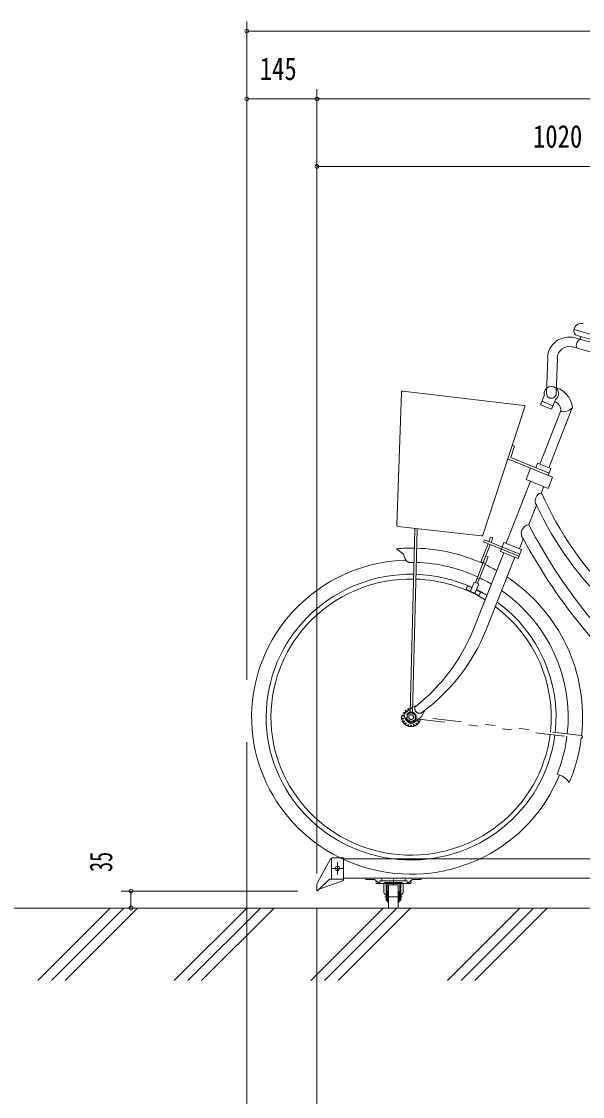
# Model space of a CAD drawing. Units: millimetres, scale not verified. Extents: x -5740 to 5740, y -4020 to 4020.
# Drawn here: x 2554 to 3715, y -2591 to -366 of the extents above; entities that cross this region are included whole.
import ezdxf
from ezdxf.enums import TextEntityAlignment as Align

# ---------------------------------------------------------------- set-up
doc = ezdxf.new("R2010")
doc.units = ezdxf.units.MM
doc.header["$LTSCALE"] = 10
doc.linetypes.add('USER4', pattern=[24, 12, -5, 2, -5])
doc.linetypes.add('USER5', pattern=[25, 6, -5, 2, -5, 2, -5])
for name, color, linetype, lineweight in [('0-0_0', 7, 'Continuous', 18), ('0-3_2-03BODL', 2, 'Continuous', 18), ('0-7_2-63HATCH', 7, 'Continuous', 18), ('0-E_2-F', 3, 'Continuous', 18)]:
    doc.layers.add(name, color=color, linetype=linetype, lineweight=lineweight)
doc.styles.add('ＭＳ ゴシック', font='')
doc.styles.get('ＭＳ ゴシック').set_extended_font_data('MS Gothic')

# ---------------------------------------------------------------- blocks, each defined once
blk = doc.blocks.new('jr')
at = {"layer": '0-3_2-03BODL', "color": 6}
for p, q in [((16903.97, 6865.48), (16937.12, 6875.06)), ((16930.01, 6873.01), (16931.34, 6868.26)), ((16978.5, 6828.66), (16980.98, 6754.97)), ((17000.67, 6755.65), (16998.18, 6829.35)), ((16990.37, 6722.81), (16982.43, 6742.97)), ((17013.23, 6732.1), (17005.29, 6752.25)), ((17048, 6730.66), (17298.39, 6760)), ((17310.81, 6482.63), (17301.13, 6757.6)), ((16996.45, 6601.59), (16947.72, 6725.31)), ((16987.63, 6729.77), (17010.48, 6739.06)), ((16990.37, 6722.81), (17013.23, 6732.1)), ((17045.95, 6727.39), (17132.99, 6462.23)), ((16971.86, 6717.89), (17014.74, 6609.02)), ((17067.3, 6646.53), (17071.88, 6648.39)), ((17075.1, 6622.77), (17067.3, 6646.53)), ((17081.24, 6619.88), (16988.22, 6582.1)), ((17019.31, 6610.88), (16991.88, 6599.74)), ((16995.54, 6590.45), (17075.1, 6622.77)), ((17022.97, 6601.59), (17019.31, 6610.88)), ((16991.88, 6599.74), (16997.37, 6585.81)), ((17043.09, 6577.45), (17033.94, 6600.66)), ((16988.22, 6582.1), (16997.37, 6558.88)), ((16997.37, 6558.88), (17043.09, 6577.45)), ((17033.94, 6573.74), (17084.59, 6445.16)), ((17011.42, 6550.14), (17006.51, 6562.6)), ((17037.5, 6483.94), (17021.69, 6524.07)), ((17135.6, 6460.53), (17308.62, 6480.05)), ((17057.16, 6434.02), (17049.02, 6454.69)), ((17278.62, 6095.64), (17269.03, 6473.28)), ((17273.96, 6473.41), (17283.55, 6095.77)), ((17089.17, 6447.02), (17052.59, 6432.16)), ((17052.59, 6432.16), (17059.9, 6413.6)), ((17096.48, 6428.45), (17089.17, 6447.02)), ((17117.51, 6442.38), (17148.31, 6364.18)), ((17136.71, 6407.1), (17122.08, 6444.23)), ((17296.84, 6422.49), (17311.34, 6434.06)), ((17059.9, 6413.6), (17096.48, 6428.45)), ((17126.53, 6264.67), (17066.76, 6416.38)), ((17089.62, 6425.66), (17151.91, 6267.54)), ((17122.08, 6417.31), (17126.65, 6419.17)), ((17143.68, 6362.48), (17122.08, 6417.31)), ((17136.71, 6407.1), (17127.57, 6403.38)), ((17140.37, 6370.88), (17144.94, 6372.74)), ((17149.33, 6341.38), (17141.4, 6361.52))]:
    blk.add_line(p, q, dxfattribs=at)
at = {"layer": '0-3_2-03BODL', "color": 6, "linetype": 'USER5'}
for p, q in [((17259.71, 6086.55), (17253.12, 6099.07)), ((17279.32, 6105.54), (17265.89, 6111.59)), ((16928.31, 6047.12), (17271.09, 6086.84)), ((17271.64, 6081.87), (16928.87, 6042.22)), ((17272.97, 6090.42), (17281.34, 6095.32)), ((17272.97, 6080.6), (17272.97, 6090.42)), ((17281.35, 6075.69), (17272.97, 6080.6)), ((17281.34, 6095.32), (17289.71, 6090.42)), ((17289.72, 6080.6), (17281.35, 6075.69)), ((17289.71, 6090.42), (17289.72, 6080.6))]:
    blk.add_line(p, q, dxfattribs=at)
at = {"layer": '0-3_2-03BODL', "color": 6}
for points in [[(16891.12, 6874.76), (16891.8, 6872.36), (16943.89, 6887.42), (16943.22, 6889.83)], [(17115.68, 6447.02), (17112.02, 6456.3), (17116.6, 6458.16), (17120.25, 6448.88)], [(17058.08, 6418.24), (17131.23, 6447.95), (17129.4, 6452.59), (17056.25, 6422.88)], [(17158.2, 6345.8), (17150.62, 6365.02), (17141.35, 6361.63)], [(17140.46, 6336.97), (17137.71, 6343.95), (17146.58, 6348.37)], [(17155.44, 6352.79), (17164.31, 6357.2), (17167.06, 6350.22), (17140.46, 6336.97)]]:
    blk.add_lwpolyline(points, dxfattribs=at)
for centre, major_axis, ratio, start_param, end_param in [((16929.01, 6885.72), (15, 0), 0.984808, 0.2774092, 1.8482056), ((16934.42, 6884.68), (10, 0), 0.984808, 4.9897756, 6.5605719), ((17195.25, 5917.85), (1000, 0), 0.984808, 1.8262973, 1.8897016), ((16923.13, 6854.53), (16.07, 0), 0.984808, 5.9589928, 7.308371), ((16953.89, 6827.81), (45, 0), 0.984808, 0.0341793, 1.8262899), ((16953.89, 6827.81), (25, 0), 0.984808, 0.0341857, 1.8262963), ((17195.25, 5917.85), (980, 0), 0.984808, 1.8262971, 1.8890084), ((16996.76, 6720.83), (50, 0), 0.984808, 1.7439109, 3.0519336), ((16990.83, 6755.31), (15, 0), 0.984808, 6.0780138, 10.3909773), ((16990.83, 6755.31), (10, 0), 0.984808, 3.1757647, 6.3173574), ((17298.68, 6757.51), (2.5, 0), 0.984808, 0.0357133, 1.6857258), ((16965.91, 6742.15), (25, 0), 0.984808, 3.8807378, 4.9560927), ((16991.41, 6720.31), (20, 0), 0.984808, 1.9538691, 3.2631159), ((17048.28, 6728.18), (2.5, 0), 0.984808, 1.6857258, 3.4633433), ((16352.02, 6862.05), (-503.49, 533.52), 0.961191, 2.7721569, 3.5274334), ((17007.01, 6533.22), (17.5, 0), 0.984808, 5.7323831, 7.5950284), ((16352.02, 6862.05), (-507.77, 557.76), 0.959163, 2.788533, 3.520575), ((15773.39, 7235.63), (-1115.8, 970.31), 0.865375, 2.9788675, 3.3478818), ((17035.29, 6466.08), (18, 0), 0.984808, 5.5981114, 7.7292559), ((17271.5, 6473.35), (2.5, 0), 0.984808, 0.0258311, 3.1674235), ((17308.35, 6482.54), (2.5, 0), 0.984808, 4.8230993, 6.3188562), ((15773.39, 7235.63), (-1129.17, 992.53), 0.861271, 2.9848121, 3.3405282), ((17135.33, 6463.02), (2.5, 0), 0.984808, 3.4632804, 4.8230993), ((17281.34, 6085.51), (355.2, 0), 0.984808, 1.6036118, 1.9989679), ((17281.34, 6085.51), (355.2, 0), 0.984808, 1.4862354, 1.5895351), ((17281.34, 6085.51), (330.2, 0), 0.984808, 3.5186118, 7.8245809), ((17267.88, 6428.4), (30, 0), 0.984808, 5.4040806, 6.0849825), ((17281.34, 6085.51), (355.2, 0), 0.984808, 2.0158843, 2.0929633), ((17281.34, 6085.51), (325.2, 0), 0.984808, 1.6042627, 2.0075732), ((17281.34, 6085.51), (325.2, 0), 0.984808, 1.5554211, 1.5888872), ((17281.34, 6085.51), (-355.18, 1.26), 0.984788, 5.3089309, 6.3967708), ((17281.34, 6085.51), (300.2, 0), 0.984808, 3.2669578, 7.8714325), ((17281.34, 6085.51), (290.2, 0), 0.984808, 3.267249, 7.8711438), ((17281.34, 6085.51), (325.2, 0), 0.984808, 2.0228198, 2.1071202), ((17281.34, 6085.51), (290.2, 0), 0.984808, 1.6051881, 2.1273952), ((17281.34, 6085.51), (300.2, 0), 0.984808, 1.6049032, 2.0049144), ((17281.34, 6085.51), (325.2, 0), 0.984808, 2.1847834, 3.2509132), ((17281.34, 6085.51), (300.2, 0), 0.984808, 2.0379628, 2.121112), ((17281.34, 6085.51), (300.2, 0), 0.984808, 2.2055642, 3.2502629), ((17281.34, 6085.51), (290.2, 0), 0.984808, 2.2149166, 3.2499714), ((17497.92, 6410.96), (400, 0), 0.984808, 3.5220993, 4.077), ((17523.3, 6413.84), (400, 0), 0.984808, 3.5220993, 4.0368435), ((17281.34, 6085.51), (355.2, 0), 0.984808, 3.2656494, 3.5396932), ((17281.34, 6085.51), (325.2, 0), 0.984808, 3.2663082, 3.5201916), ((16987.58, 5928.62), (40, 0), 0.984808, 1.7826409, 2.5709851)]:
    blk.add_ellipse(centre, major_axis=major_axis, ratio=ratio, start_param=start_param, end_param=end_param, dxfattribs=at)
at = {"layer": '0-3_2-03BODL', "color": 6, "linetype": 'USER5'}
for centre, major_axis, ratio, start_param, end_param in [((17263.75, 6103.14), (-9.98, 1.07), 0.972417, 1.3475038, 3.5958137), ((17281.34, 6085.51), (20, 0), 0.984808, 3.3803232, 7.7544159), ((17545.91, 6392.03), (394.04, -27.55), 0.984808, 4.0402389, 4.0499119), ((17541.09, 6396.23), (394.04, -27.55), 0.984808, 4.0661926, 4.1101188), ((17521.35, 6390.44), (404.01, -28.25), 0.984808, 4.0786895, 4.0850372), ((17515.57, 6395.13), (404.01, -28.25), 0.984808, 4.1035187, 4.1590675), ((17275.54, 6090.92), (19.95, -1.4), 0.984808, 4.9649373, 6.4125103), ((16928.59, 6044.67), (2.5, 0), 0.984808, 1.684268, 4.8258604)]:
    blk.add_ellipse(centre, major_axis=major_axis, ratio=ratio, start_param=start_param, end_param=end_param, dxfattribs=at)
for centre, major_axis in [((17287.24, 6101.95), (1, 0)), ((17292.42, 6098.91), (1, 0)), ((17266.42, 6076.76), (1, 0)), ((17281.34, 6085.51), (10.5, 0)), ((17281.34, 6085.51), (5, 0)), ((17296.27, 6094.26), (1, 0)), ((17296.27, 6076.76), (1, 0)), ((17298.31, 6088.55), (1, 0)), ((17298.32, 6082.47), (1, 0)), ((17270.27, 6072.1), (1, 0)), ((17275.45, 6069.06), (1, 0)), ((17281.34, 6068.01), (1, 0)), ((17287.24, 6069.06), (1, 0)), ((17292.42, 6072.1), (1, 0))]:
    blk.add_ellipse(centre, major_axis=major_axis, ratio=0.984808, dxfattribs=at)
blk = doc.blocks.new('ccrr')
at = {"layer": '0-3_2-03BODL', "color": 7}
for p, q in [((9133.82, 2120.92), (9106.66, 2071.5)), ((9135.32, 2078.91), (9135.32, 2122.25)), ((9159.32, 2122.91), (9137.82, 2122.91)), ((9160.32, 2121.91), (9160.32, 2075.91)), ((9160.32, 2120.91), (10090.32, 2120.91)), ((9131.41, 2078.73), (9106.89, 2054.57)), ((9160.32, 2075.91), (9110.27, 2057.89)), ((9160.32, 2078.91), (9131.98, 2078.91)), ((9160.32, 2080.91), (10570.32, 2080.91)), ((9105.32, 2068.09), (9105.32, 2055.39))]:
    blk.add_line(p, q, dxfattribs=at)
at = {"layer": '0-3_2-03BODL', "color": 3, "linetype": 'USER4'}
for p, q in [((9135.32, 2100.91), (9160.32, 2100.91)), ((9147.82, 2113.41), (9147.82, 2088.41))]:
    blk.add_line(p, q, dxfattribs=at)
at = {"layer": '0-3_2-03BODL', "color": 7}
blk.add_circle((9147.82, 2100.91), 4.5, dxfattribs=at)
for centre, radius, start, end in [((9137.82, 2117.91), 5, 90, 143.063), ((9159.32, 2121.91), 1, 0, 90), ((9110.32, 2068.09), 5, 136.974, 180), ((9131.98, 2077.91), 1, 90, 125), ((9106.32, 2055.39), 1, 180, 305)]:
    blk.add_arc(centre, radius, start, end, dxfattribs=at)
at = {"layer": '0-7_2-63HATCH'}
for p, q in [((9206.35, 2077.91), (9206.35, 2080.91)), ((9206.35, 2077.91), (9224.33, 2077.91)), ((9227.85, 2069.91), (9227.85, 2075.44)), ((9227.85, 2069.91), (9299.85, 2069.91)), ((9291.96, 2074.91), (9235.75, 2074.91)), ((9239.71, 2078.91), (9239.71, 2074.91)), ((9246.86, 2071.91), (9280.84, 2071.91)), ((9287.99, 2078.91), (9287.99, 2074.91)), ((9299.85, 2069.91), (9299.85, 2075.44)), ((9321.35, 2077.91), (9303.38, 2077.91)), ((9321.35, 2077.91), (9321.35, 2080.91)), ((9243.86, 2051.15), (9243.86, 2068.91)), ((9248.56, 2045.21), (9244.74, 2049.03)), ((9248.85, 2034.41), (9248.85, 2068.91)), ((9250.85, 2034.41), (9250.85, 2068.91)), ((9251.85, 2030.91), (9251.85, 2052.91)), ((9253.85, 2052.91), (9251.85, 2052.91)), ((9253.85, 2019.91), (9253.85, 2065.91)), ((9254.85, 2066.91), (9272.85, 2066.91)), ((9273.85, 2019.91), (9273.85, 2065.91)), ((9273.85, 2052.91), (9275.85, 2052.91)), ((9275.85, 2030.91), (9275.85, 2052.91)), ((9276.85, 2034.41), (9276.85, 2068.91)), ((9278.85, 2034.41), (9278.85, 2068.91)), ((9279.15, 2045.21), (9282.96, 2049.03)), ((9283.84, 2051.15), (9283.84, 2068.91)), ((9250.85, 2034.41), (9248.85, 2034.41)), ((9253.85, 2030.91), (9251.85, 2030.91)), ((9273.85, 2030.91), (9275.85, 2030.91)), ((9276.85, 2034.41), (9278.85, 2034.41)), ((9272.85, 2018.91), (9254.85, 2018.91))]:
    blk.add_line(p, q, dxfattribs=at)
at = {"layer": '0-7_2-63HATCH', "color": 3, "linetype": 'USER4'}
for p, q in [((9263.85, 2077.91), (9263.85, 2066.91)), ((9245.85, 2041.91), (9281.85, 2041.91))]:
    blk.add_line(p, q, dxfattribs=at)
at = {"layer": '0-7_2-63HATCH'}
for points in [[(9235.75, 2074.91), (9235.75, 2069.91), (9224.33, 2077.91)], [(9291.96, 2074.91), (9291.96, 2069.91), (9303.38, 2077.91)]]:
    blk.add_lwpolyline(points, dxfattribs=at)
for centre, radius, start, end in [((9237.71, 2078.91), 2, 0, 90), ((9246.86, 2068.91), 3, 90, 180), ((9251.85, 2068.91), 3, 90, 180), ((9251.85, 2068.91), 1, 90, 180), ((9275.85, 2068.91), 3, 0, 90), ((9275.85, 2068.91), 1, 0, 90), ((9280.84, 2068.91), 3, 0, 90), ((9289.99, 2078.91), 2, 90, 180), ((9246.86, 2051.15), 3, 180, 225), ((9254.85, 2065.91), 1, 90, 180), ((9272.85, 2065.91), 1, 0, 90), ((9280.84, 2051.15), 3, 315, 0), ((9247.85, 2044.5), 1, 0, 45), ((9279.85, 2044.5), 1, 135, 180), ((9254.85, 2019.91), 1, 180, 270), ((9272.85, 2019.91), 1, 270, 0)]:
    blk.add_arc(centre, radius, start, end, dxfattribs=at)

msp = doc.modelspace()

# ---------------------------------------------------------------- linework, layer by layer
at = {"layer": '0-3_2-03BODL', "color": 7}
msp.add_line((4915.32, -2200.95), (1485.32, -2200.95), dxfattribs=at)
at = {"layer": '0-3_2-03BODL', "color": 4}
for p, q in [((2587.19, -2350.95), (2737.19, -2200.95)), ((2615.48, -2350.95), (2765.48, -2200.95)), ((2643.76, -2350.95), (2793.76, -2200.95)), ((2870.04, -2350.95), (3020.04, -2200.95)), ((2898.32, -2350.95), (3048.32, -2200.95)), ((2926.6, -2350.95), (3076.6, -2200.95)), ((3152.88, -2350.95), (3302.88, -2200.95)), ((3181.16, -2350.95), (3331.16, -2200.95)), ((3209.45, -2350.95), (3359.45, -2200.95)), ((3435.72, -2350.95), (3585.72, -2200.95)), ((3464, -2350.95), (3614, -2200.95)), ((3492.29, -2350.95), (3642.29, -2200.95))]:
    msp.add_line(p, q, dxfattribs=at)
at = {"layer": '0-E_2-F'}
for p, q in [((3020.32, -366.04), (3020.32, -1728.89)), ((4915.32, -386.04), (3020.32, -386.04)), ((3165.32, -506.04), (3165.32, -2129.76)), ((3165.32, -526.04), (3020.32, -526.04)), ((4865.32, -526.04), (3165.32, -526.04)), ((4185.32, -666.04), (3165.32, -666.04)), ((3020.32, -2853.71), (3020.32, -1857.9)), ((2760.32, -2166), (3126.12, -2166)), ((2780.32, -2200.95), (2780.32, -2166)), ((3165.32, -2853.71), (3165.32, -2202.9))]:
    msp.add_line(p, q, dxfattribs=at)
for centre, start, end in [((3020.32, -386.04), 0, 180), ((3020.32, -386.04), 180, 0), ((3020.32, -526.04), 0, 180), ((3020.32, -526.04), 180, 0), ((3165.32, -526.04), 0, 180), ((3165.32, -526.04), 180, 0), ((3165.32, -666.04), 0, 180), ((3165.32, -666.04), 180, 0), ((2780.32, -2166), 0, 180), ((2780.32, -2166), 180, 0), ((2780.32, -2200.95), 0, 180), ((2780.32, -2200.95), 180, 0)]:
    msp.add_arc(centre, 4, start, end, dxfattribs=at)

# ---------------------------------------------------------------- block references
at = {"layer": '0-0_0', "xscale": -1}
msp.add_blockref('jr', (20641.76, -7891.26), dxfattribs=at)
at = {"layer": '0-0_0'}
msp.add_blockref('ccrr', (-5940, -4219.87), dxfattribs=at)

# ---------------------------------------------------------------- texts
at = {"layer": '0-E_2-F', "color": 7, "style": 'ＭＳ ゴシック', "width": 0.8}
for s, p in [('145', (3046.99, -501.24)), ('1020', (3612.8, -641.24))]:
    msp.add_text(s, height=46.89, dxfattribs=at).set_placement(p, align=Align.BOTTOM_LEFT)
at = {"layer": '0-E_2-F', "color": 7, "style": 'ＭＳ ゴシック', "width": 0.65}
msp.add_text('35', height=46.89, rotation=90, dxfattribs=at).set_placement((2755.52, -2126.18), align=Align.BOTTOM_LEFT)

doc.saveas('drawing.dxf')
